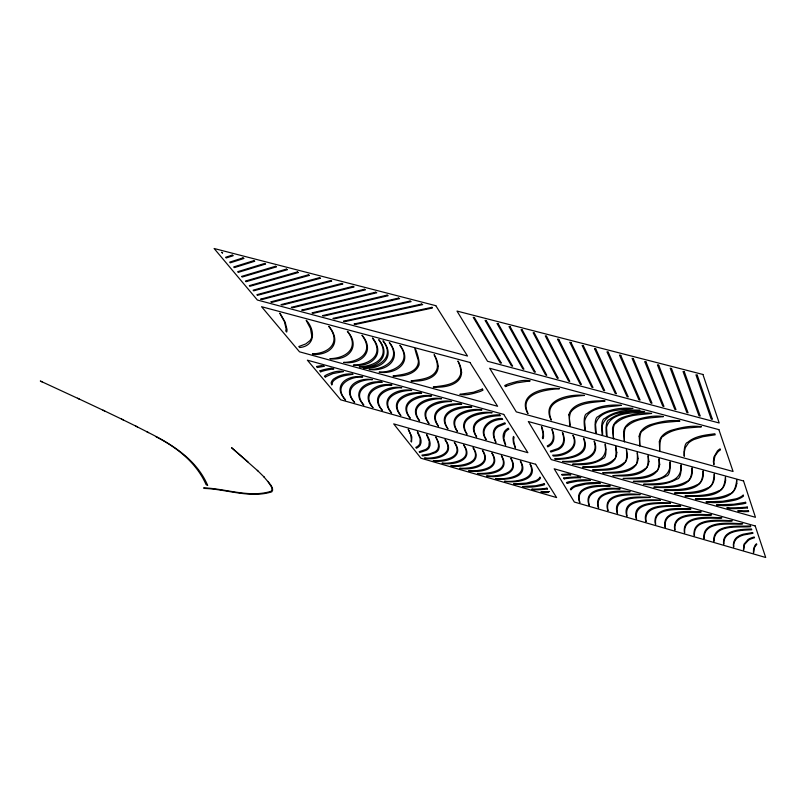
<?xml version="1.0" encoding="UTF-8"?>
<svg xmlns="http://www.w3.org/2000/svg" width="806" height="806" viewBox="0 0 806 806"><rect width="100%" height="100%" fill="white"/><g stroke="black" fill="none" stroke-linecap="round" stroke-linejoin="round"><path stroke-width="1.21" d="M499.589 414.788C487.358 414.657 465.374 420.218 476.417 436.812M555.374 459.38C567.454 459.329 591.826 456.75 583.776 438.383M750.295 525.925C738.659 526.812 712.675 523.084 713.753 541.219M727.113 507.871L730.014 508.697M577.942 476.88L580.622 477.646M79.3 399.071L40.3 381.016L42.103 381.873M77.527 398.224L104.74 411.02M102.987 410.183L123.278 419.906M121.525 419.08L137.413 426.888M135.68 426.062L148.576 432.61M146.853 431.794C171.305 443.824 196.483 459.239 207.676 485.414L206.114 484.678C196.432 462.624 176.836 447.421 155.951 436.671M248.057 461.969L231.564 447.693L257.97 470.976M257.326 470.361L264.428 477.323M263.794 476.719L271.148 485.484L272.428 488.174L272.619 490.239L271.824 491.811C250.273 498.713 226.264 489.071 204.23 488.416L203.606 487.872C225.64 488.517 249.669 498.179 271.219 491.237L272.005 489.665L271.813 487.6L267.975 481.384M319.972 370.881L320.778 371.848M280.055 313.343L285.163 322.158L287.017 329.553A136.768 33.882 22.8 0 1 286.674 332.062L285.747 330.954A136.98 33.973 22.8 0 0 286.07 328.546L284.377 321.513L279.753 313.262M499.75 414.828L500.314 415.725C488.708 415.785 466.533 420.49 476.699 436.892M546.881 488.154L547.365 488.93M345.27 399.796C331.709 384.946 347.95 374.458 362.73 376.936C349.189 376.432 332.787 385.691 345.542 399.867M354.408 402.375C340.888 387.283 357.874 377.168 372.443 379.626C359.073 379.142 341.986 388.018 354.68 402.446M306.461 320.425C315.297 330.148 315.489 346.026 299.641 347.557L298.784 346.53L305.786 343.93L310.018 340.575A134.703 33.691 22.6 0 0 311.831 336.283L310.481 328.495L306.169 320.345M363.587 404.965C349.955 390.436 368.261 379.253 382.195 382.326C368.997 381.863 351.235 390.356 363.849 405.035M563.787 478.059L564.281 478.865M372.785 407.554C359.234 392.774 378.236 382.004 391.988 385.036C378.951 384.603 360.534 392.713 373.057 407.635M555.223 459.339L554.74 458.533C566.578 458.946 590.224 455.672 583.473 438.303M329.039 326.47C341.25 341.079 332.818 354.015 315.075 354.59L312.436 353.864C329.442 353.471 341.381 342.026 328.737 326.39M408.42 429.346L411.826 436.912L411.534 442.01L410.859 441.154A124.134 27.555 21.5 0 0 411.322 439.542L410.748 434.797L408.158 429.276M382.024 410.163C368.574 395.121 388.25 384.784 401.821 387.746C388.935 387.354 369.883 395.071 382.296 410.244M391.303 412.783C377.964 397.479 398.305 387.565 411.695 390.477C398.96 390.124 379.283 397.449 391.575 412.863M347.678 331.468C361.199 347.336 347.487 361.239 329.886 358.66C346.56 358.317 359.96 347.517 347.376 331.387M417.579 431.956C419.714 435.774 422.546 440.691 420.228 445.043A117.797 26.175 21.4 0 1 417.437 447.693L416.44 448.227L415.795 447.411L416.762 446.887A118.19 26.286 21.4 0 0 419.896 443.552L420.188 438.776L417.317 431.885M400.612 415.412C387.394 399.857 408.39 390.366 421.609 393.227C409.025 392.915 388.734 399.826 400.884 415.493M362.267 335.377C375.737 351.648 360.846 364.997 343.558 362.418C359.96 362.106 374.468 351.809 361.965 335.296M409.962 418.052C396.884 402.244 418.505 393.187 431.563 395.978C419.11 395.706 398.224 402.234 410.234 418.133M426.777 434.575C428.903 438.434 431.704 443.532 429.084 447.814A117.958 26.266 21.3 0 1 426.334 450.262L419.815 452.509L419.18 451.713L425.568 449.516A118.331 26.376 21.3 0 0 428.863 446.202L429.286 441.416L426.505 434.494M372.745 338.177C386.155 354.741 370.438 367.677 353.36 365.108C369.581 364.816 384.875 354.882 372.443 338.097M419.352 420.702C406.425 404.642 428.651 396.018 441.557 398.738C429.235 398.527 407.776 404.642 419.624 420.782M379.052 339.87C392.421 356.605 376.221 369.289 359.264 366.73C375.374 366.438 391.132 356.736 378.749 339.789M436.006 437.205C437.96 440.862 440.368 445.325 438.605 449.516A118.25 26.376 21.3 0 1 435.784 452.519L428.248 455.138L422.505 455.924L421.891 455.148L429.82 453.849L434.978 451.813A118.291 26.417 21.3 0 0 437.829 448.912C439.683 444.983 437.547 440.64 435.734 437.124M383.263 340.998C396.602 357.844 380.079 370.367 363.204 367.808C378.77 368.221 395.545 357.078 382.961 340.918M428.772 423.362C416.007 407.05 438.837 398.859 451.592 401.509C439.391 401.358 417.377 407.07 429.044 423.442M389.6 342.701C402.889 359.708 385.883 371.989 369.138 369.44C384.593 369.843 401.811 358.952 389.298 342.621M438.222 426.031C425.649 409.478 449.053 401.72 461.667 404.3C449.587 404.199 427.029 409.508 438.504 426.112M445.265 439.834C456.73 454.906 435.532 460.73 424.419 458.09C435.119 458.725 455.45 454.775 445.003 439.764M400.199 345.542C413.377 362.821 395.595 374.689 379.052 372.16C394.346 372.553 412.299 362.075 399.887 345.452M447.723 428.711C435.341 411.926 459.309 404.592 471.792 407.101C459.813 407.06 436.731 411.957 447.995 428.792M454.564 442.484C465.848 457.748 444.187 463.198 433.185 460.629C443.794 461.203 464.558 457.607 454.292 442.413M457.244 431.401C445.083 414.375 469.586 407.483 481.948 409.911C470.069 409.932 446.484 414.425 457.526 431.482M463.903 445.144C474.976 460.609 452.871 465.667 441.98 463.178C452.498 463.692 473.686 460.458 463.631 445.063M466.815 434.102C454.876 416.843 479.902 410.385 492.154 412.732C480.356 412.813 456.287 416.914 467.097 434.182M473.273 447.814C484.134 463.47 461.596 468.145 450.816 465.737C461.254 466.19 482.834 463.309 473.001 447.733M482.673 450.483C493.322 466.331 470.361 470.633 459.682 468.296C470.039 468.689 492.013 466.16 482.401 450.413M486.058 439.532C477.414 427.855 490.713 417.83 502.078 418.485L502.682 419.432C491.922 418.949 478.361 428.016 486.34 439.613M492.113 453.174C502.531 469.203 479.177 473.132 468.578 470.875C478.865 471.198 501.211 469.021 491.841 453.093M495.74 442.262C493.766 438.111 491.882 432.721 494.723 428.51A129.877 31.041 19.2 0 1 497.776 425.659L504.818 422.787L505.412 423.724L498.531 426.515A129.685 30.95 19.2 0 0 495.489 429.255C492.668 433.175 494.199 438.353 496.022 442.343M515.215 447.763L513.432 442.736L513.029 438.676A153.17 36.582 18.9 0 1 513.472 436.399L514.097 437.366A163.86 39.061 18.8 0 0 513.775 441.93M505.463 445.013C503.619 441.013 501.896 435.996 504.304 431.865A130.713 31.263 19.1 0 1 508.264 428.198L508.858 429.145A130.491 31.162 19.1 0 0 505.019 432.661L503.821 438.444L505.745 445.093M501.594 455.874C511.76 472.084 488.023 475.641 477.505 473.465C487.741 473.716 510.43 471.893 501.322 455.793M511.105 458.584C521.008 474.966 496.919 478.16 486.461 476.054C496.647 476.245 519.679 474.764 510.833 458.503M515.497 447.844L513.754 441.92M520.656 461.304C530.288 477.857 505.846 480.678 495.458 478.663C505.785 479.54 528.535 476.88 520.374 461.223M530.247 464.034C539.587 480.759 514.822 483.217 504.475 481.273C514.802 482.069 537.814 479.792 529.965 463.954M541.743 426.757L543.375 432.177L543.546 436.429A151.911 37.308 20.9 0 1 542.952 438.766L542.367 437.779A162.5 39.947 20.9 0 0 542.962 433.044L541.441 426.676M527.718 413.448C516.767 393.187 545.642 386.799 559.445 388.734C546.045 389.51 518.288 393.257 528.031 413.538M552.191 429.648C553.833 433.93 555.112 439.31 552.181 443.35A130.723 32.139 20.6 0 1 547.788 446.877L547.244 445.96A130.814 32.21 20.6 0 0 551.505 442.544C554.347 438.776 553.369 433.668 551.878 429.558M750.457 525.975L750.708 526.701C739.122 527.718 713.995 523.698 714.045 541.3M747.172 507.024L747.454 507.871M562.669 432.55C564.371 437.033 565.48 442.847 561.943 446.766A130.542 32.149 20.5 0 1 558.377 449.466L550.861 452.035L550.337 451.148L557.681 448.64A130.653 32.22 20.5 0 0 561.218 446.02C564.684 442.363 563.918 436.802 562.366 432.459M551.022 419.855C540.866 399.071 570.759 393.711 584.471 395.434C571.091 396.381 542.408 399.182 551.334 419.936M579.665 502.4C572.854 485.051 599.765 484.346 610.233 486.068C599.876 486.27 574.235 485.343 579.937 502.47M589.015 505.1C582.587 487.6 609.658 487.277 620.187 488.899C609.759 489.192 583.967 487.912 589.287 505.181M573.207 435.462C580.27 448.801 564.442 456.68 553.238 456.015L552.725 455.158C563.454 455.591 579.232 448.539 572.895 435.371M598.395 507.82C592.37 490.179 619.582 490.219 630.171 491.741C619.663 492.113 593.75 490.501 598.667 507.901M607.815 510.541C602.193 492.768 629.536 493.171 640.196 494.592C629.607 495.055 603.563 493.101 608.087 510.621M594.405 441.325C601.901 460.065 574.97 463.752 562.598 461.425C574.769 461.657 600.5 459.783 594.093 441.235M617.265 513.281C611.311 494.975 640.105 496.627 650.261 497.463C639.571 497.997 613.426 495.72 617.537 513.362M626.756 516.031C621.204 497.624 650.14 499.579 660.376 500.335C649.576 500.949 623.34 498.35 627.028 516.112M636.277 518.782C631.148 500.284 660.205 502.531 670.521 503.226C659.6 503.921 633.284 501.01 636.549 518.863M645.828 521.553C641.133 502.964 670.3 505.503 680.707 506.128C669.665 506.883 643.279 503.679 646.11 521.633M655.429 524.333C651.167 505.654 680.415 508.475 690.933 509.029C680.345 510.299 652.598 506.017 655.711 524.414M665.061 527.114C661.242 508.364 690.571 511.467 701.2 511.951C690.48 513.271 662.673 508.737 665.343 527.195M674.723 529.915C671.358 511.095 700.757 514.46 711.507 514.893C700.646 516.253 672.788 511.478 675.005 529.995M684.425 532.726C681.523 513.835 710.973 517.462 721.864 517.835C710.842 519.235 682.944 514.238 684.707 532.806M694.168 535.547C691.729 516.596 721.219 520.475 732.251 520.787C721.078 522.238 693.15 517.009 694.45 535.627M703.94 538.378C701.986 519.376 731.505 523.487 742.689 523.759C731.344 525.24 703.396 519.799 704.232 538.458M723.607 544.07C721.854 529.431 741.58 529.421 751.484 528.988L751.746 529.764C742.014 530.328 722.962 529.975 723.899 544.151M733.5 546.931C732.725 542.72 734.629 538.156 738.528 536.181A129.816 28.704 17.6 0 1 743.323 534.207L752.693 532.524L752.955 533.3L743.807 534.922A129.615 28.623 17.6 0 0 739.082 536.816C735.324 538.66 733.198 542.901 733.782 547.012M743.424 549.803L744.029 544.151L748.028 539.516A130.733 28.885 17.5 0 1 754.204 536.987L754.476 537.753A130.512 28.794 17.5 0 0 748.482 540.191L744.492 544.584L743.716 549.894M753.388 552.694L753.6 548.654L754.97 545.471A153.462 33.731 17.3 0 1 756.512 543.738L756.784 544.534A164.273 35.998 17.3 0 0 754.356 548.05L753.681 552.775M547.435 488.96A201.188 46.627 20.9 0 1 534.197 489.867L531.748 489.182A208.804 48.531 21 0 0 546.972 488.204M563.716 478.029A200.916 43.756 18.5 0 1 578.003 476.91M564.18 478.824A207.636 45.065 18.5 0 1 580.703 477.686M319.901 370.841A202.447 46.829 20.1 0 1 331.266 368.251L333.815 368.947A209.147 48.249 20 0 0 320.677 371.798M747.525 507.901A227.483 58.697 19.5 0 1 729.954 508.657M747.273 507.075A236.108 61.175 19.6 0 1 727.022 507.83M584.552 421.467C587.453 444.932 580.632 415.03 586.97 413.579C596.228 405.972 609.9 404.33 621.315 405.317C609.024 407.292 588.007 405.871 584.552 421.467M684.385 451.773C684.556 465.928 682.269 443.169 687.74 442.313C695.135 435.855 705.542 435.039 714.851 433.759L715.204 434.797L702.802 436.711L694.178 439.431A148.103 38.053 17.4 0 0 688.465 443.058L685.231 447.804L684.385 451.773M692.374 471.117C692.011 489.333 666.431 488.013 653.827 487.187C664.769 486.693 676.617 487.187 686.47 481.666C694.087 479.52 691.145 460.276 692.374 471.117M612.489 428.983C615.653 453.597 610.505 424.843 615.603 423.533C624.972 414.375 639.511 414.949 651.641 413.448C641.979 411.806 631.662 414.425 622.383 417.468C617.467 419.362 612.802 423.402 612.489 428.983M670.028 464.881C669.695 482.613 645.546 480.406 633.274 481.373C644.075 482.643 656.477 481.897 666.119 476.155C672.335 475.893 669.625 453.707 670.028 464.881M438.192 366.226C438.343 379.163 420.692 381.893 411.04 380.946C420.218 379.384 434.434 379.011 437.285 367.969C437.88 363.305 436.036 358.771 434.112 354.62C436.348 357.864 437.729 362.166 438.192 366.226M616.771 452.579C616.167 468.447 593.8 467.843 582.587 467.067C593.035 466.19 605.437 467.127 613.769 459.622C618.625 458.826 613.588 435.572 616.771 452.579M595.503 424.46C597.971 447.874 591.695 417.911 598.092 416.601C607.593 409.045 621.366 407.423 632.932 408.43C620.459 410.425 599.382 408.844 595.503 424.46M703.396 474.17C702.57 492.436 676.949 490.884 664.174 490.098C675.247 489.635 687.206 490.139 697.24 484.678C704.867 482.764 702.449 463.249 703.396 474.17M418.435 360.735C418.445 373.309 402.285 374.619 392.996 375.989C401.841 376.765 415.15 374.79 418.939 365.209C420.702 358.67 409.599 333.775 418.435 360.735M623.562 432.006C626.262 456.539 621.658 427.785 626.816 426.575C636.438 417.478 651.097 418.072 663.409 416.601C653.626 414.949 643.198 417.548 633.778 420.551C628.821 422.425 624.015 426.384 623.562 432.006M680.969 467.913C680.173 485.706 655.973 483.268 643.531 484.275C654.472 485.555 666.975 484.829 676.788 479.137C682.994 479.066 680.828 456.73 680.969 467.913M713.854 460.941L713.955 464.609L713.381 461.818L713.834 457.173L717.431 450.937A152.888 39.252 17.2 0 1 720.07 448.831L720.433 449.869A152.727 39.151 17.2 0 0 717.904 451.874L715.053 455.884L713.854 460.941M602.102 426.263C604.298 449.637 598.354 419.654 604.802 418.425C614.424 410.899 628.267 409.287 639.934 410.304C627.34 412.309 606.223 410.647 602.102 426.263M627.431 455.541C626.413 471.45 604.006 470.633 592.642 469.908C603.231 469.062 615.724 470.009 624.267 462.553C629.174 461.818 624.569 438.666 627.431 455.541M606.505 427.472C608.52 450.826 602.807 420.813 609.276 419.634C618.998 412.138 632.881 410.536 644.609 411.554C631.934 413.569 610.797 411.846 606.505 427.472M605.638 449.416C604.611 464.891 583.625 463.138 572.572 464.236C582.587 465.374 594.425 464.568 602.979 458.503C609.114 457.556 603.402 433.568 605.638 449.416M714.479 477.243C713.169 495.549 687.508 493.776 674.551 493.03C685.775 492.597 697.835 493.111 708.051 487.701C715.678 486.008 713.804 466.251 714.479 477.243M461.596 372.543C461.022 385.621 443.179 387.908 433.285 387.051C442.756 385.48 457.123 385.349 460.609 374.276C461.405 369.692 459.722 365.148 457.919 361.007C460.065 364.221 461.294 368.544 461.596 372.543M639.158 436.268C641.203 460.669 637.365 431.915 642.594 430.867C652.588 421.85 667.398 422.475 679.962 421.034C670.018 419.362 659.429 421.931 649.817 424.883C644.78 426.737 639.803 430.585 639.158 436.268M638.14 458.513C636.7 474.462 614.263 473.454 602.737 472.759C613.477 471.933 626.05 472.9 634.806 465.495C639.752 464.82 635.602 441.779 638.14 458.513M725.602 480.326C723.808 498.662 698.127 496.677 684.979 495.982C696.344 495.569 708.524 496.093 718.902 490.733C726.549 489.232 725.198 469.283 725.602 480.326M648.89 461.495C647.027 477.474 624.559 476.275 612.872 475.621C623.753 474.825 636.428 475.802 645.384 468.447C650.371 467.833 646.674 444.912 648.89 461.495M568.845 414.818C572.381 438.555 566.759 417.397 571.232 411.463C579.564 402.113 593.69 402.577 605.125 400.975C594.173 400.401 572.643 401.328 568.845 414.818M736.775 483.419C734.488 501.785 708.786 499.599 695.447 498.934C706.953 498.551 719.244 499.095 729.803 493.776C737.46 492.456 736.654 472.346 736.775 483.419M659.338 441.779C660.547 466.029 657.726 437.265 663.036 436.429C673.494 427.512 688.515 428.167 701.411 426.787C691.256 425.084 680.455 427.623 670.592 430.505C665.454 432.328 660.245 436.036 659.338 441.779M659.681 464.498C657.404 480.487 634.906 479.117 623.058 478.492C634.08 477.726 646.845 478.714 656.013 471.419C661.041 470.855 657.787 448.065 659.681 464.498M331.931 383.988L331.78 385.006L331.105 383.041A125.081 29.369 20.5 0 1 333.744 378.921C339.245 375.253 346.59 373.027 353.048 374.266C346.499 375.314 339.114 375.888 333.906 380.472A124.638 29.228 20.4 0 0 331.931 383.988M539.949 477.263L539.365 478.059A120.86 27.515 20.6 0 1 535.809 480.668L526.368 483.106L513.533 483.902C520.686 485.303 528.454 484.074 535.416 481.867A121.021 27.525 20.6 0 0 539.929 478.865L540.494 478.109L539.949 477.263M571.545 489.121L570.9 489.897L570.396 489.071L571.031 488.325A123.731 27.515 18.8 0 1 575.958 485.343C583.756 483.086 592.36 481.746 600.319 483.247L585.821 484.094L575.434 486.562A123.298 27.384 18.8 0 0 571.545 489.121M325.836 376.734L325.261 377.198L324.445 376.231A132.97 31.152 20.5 0 1 326.249 374.971C331.488 372.523 337.704 370.256 343.416 371.596L332.878 373.591L325.836 376.734M743.192 495.166L742.064 496.022A136.688 34.386 19.2 0 1 736.251 498.783L722.901 501.251L705.965 501.896C715.527 503.599 725.692 502.158 735.183 500.073A136.849 34.376 19.1 0 0 742.417 496.899L743.495 496.083L743.192 495.166M482.351 389.066L473.585 392.25L459.833 394.346C466.291 395.837 473.152 393.53 479.429 391.726A152.213 39.887 21.4 0 0 483.016 390.104L482.351 389.066M506.319 386.145L505.402 386.628L504.747 385.56A153.563 39.413 18.9 0 1 508.576 383.858C515.518 381.883 523.054 379.324 530.197 380.885L516.384 382.921L506.319 386.145M544.121 483.812L535.738 485.746L522.631 486.532C528.978 487.983 535.778 486.693 542.116 485.414A129.303 29.479 20.6 0 0 544.624 484.608L544.121 483.812M567.857 483.046L566.971 483.358L566.487 482.542A131.519 29.187 18.8 0 1 569.137 481.706C576.088 480.336 583.504 478.915 590.455 480.436L577.408 481.162L567.857 483.046M222.577 252.913L221.529 252.369L222.577 252.913M232.209 255.129L225.63 257.285L226.204 257.97L233.256 255.673L232.209 255.129M242.949 257.9L229.69 262.141L230.254 262.827L243.996 258.444L242.949 257.9M253.729 260.691L233.7 266.947L234.264 267.622L254.777 261.235L253.729 260.691M264.57 263.481L237.669 271.703L238.223 272.368L265.607 264.036L264.57 263.481M275.45 266.292L241.588 276.408L242.143 277.062L276.498 266.846L275.45 266.292M286.382 269.123L245.477 281.052L246.021 281.707L287.43 269.667L286.382 269.123M297.364 271.954L249.316 285.656L249.85 286.301L298.411 272.509L297.364 271.954M308.406 274.806L253.114 290.21L253.648 290.845L309.444 275.36L308.406 274.806M319.488 277.667L256.872 294.714L257.406 295.339L320.536 278.221L319.488 277.667M330.631 280.548L260.59 299.167L262.031 299.55L331.669 281.103L330.631 280.548M341.815 283.44L270.796 301.877L272.237 302.26L342.862 283.984L341.815 283.44M745.58 502.299L733.833 504.254L716.514 504.878C724.916 506.591 733.792 505.161 742.255 503.992A146.289 36.854 19.1 0 0 745.872 503.166L745.58 502.299M353.058 286.342L281.042 304.608L282.493 304.99L354.106 286.896L353.058 286.342M364.352 289.263L291.329 307.348L292.79 307.731L365.4 289.807L364.352 289.263M375.707 292.195L301.666 310.098L303.137 310.481L376.745 292.739L375.707 292.195M387.112 295.137L312.043 312.859L313.524 313.242L388.149 295.691L387.112 295.137M398.567 298.099L322.471 315.63L323.952 316.023L399.605 298.643L398.567 298.099M410.073 301.071L332.949 318.41L334.43 318.813L411.11 301.625L410.073 301.071M421.639 304.053L343.467 321.211L344.958 321.614L422.676 304.608L421.639 304.053M316.657 366.488L317.171 367.526L324.254 366.297L321.654 365.581L316.657 366.488M431.966 307.328L354.025 324.022L355.527 324.425L432.399 308.013L431.966 307.328M561.983 474.412L562.104 475.248L570.819 474.855L568.159 474.099L561.983 474.412M549.047 491.569L540.907 491.831C542.811 492.506 549.128 493.272 549.047 491.569M748.421 510.742L737.752 510.873L743.837 511.679L748.693 511.558L748.421 510.742M435.804 305.675L214.124 248.51L257.366 300.023L467.5 356.01L435.804 305.675M702.933 374.478L456.992 311.066L487.539 361.279L719.194 422.989L702.933 374.478M474.402 317.604L473.223 317.302L500.234 362.851L501.362 363.153L474.402 317.604M486.28 320.667L485.091 320.365L511.498 365.853L512.626 366.146L486.28 320.667M498.209 323.75L497.01 323.438L522.822 368.856L523.95 369.158L498.209 323.75M510.198 326.843L508.999 326.541L534.187 371.888L535.325 372.191L510.198 326.843M522.248 329.956L521.039 329.644L545.612 374.921L546.75 375.233L522.248 329.956M534.348 333.09L533.139 332.767L557.077 377.974L558.236 378.286L534.348 333.09M546.508 336.223L545.289 335.911L568.603 381.047L569.761 381.349L546.508 336.223M558.739 339.386L557.51 339.064L580.189 384.119L581.348 384.432L558.739 339.386M571.021 342.56L569.792 342.238L591.816 387.212L592.984 387.525L571.021 342.56M583.363 345.744L582.123 345.421L603.503 390.326L604.671 390.638L583.363 345.744M595.765 348.948L594.526 348.625L615.24 393.449L616.419 393.761L595.765 348.948M608.238 352.172L606.989 351.849L627.038 396.592L628.227 396.905L608.238 352.172M620.761 355.406L619.502 355.073L638.886 399.736L640.075 400.058L620.761 355.406M633.345 358.65L632.085 358.327L650.795 402.909L651.983 403.222L633.345 358.65M645.999 361.924L644.729 361.592L662.754 406.093L663.953 406.405L645.999 361.924M658.714 365.209L657.444 364.876L674.773 409.287L675.972 409.609L658.714 365.209M671.489 368.503L670.209 368.171L686.843 412.501L688.052 412.823L671.489 368.503M684.334 371.818L683.045 371.485L698.973 415.725L700.192 416.047L684.334 371.818M697.24 375.153L695.951 374.82L711.164 418.969L712.383 419.291L697.24 375.153M469.928 362.468L261.567 306.713L299.5 351.809L497.604 406.274L469.928 362.468M718.892 429.638L489.665 368.271L516.303 411.876L733.077 471.49L718.892 429.638M503.73 414.415L307.378 360.181L340.666 399.796L527.87 452.69L503.73 414.415M743.555 480.991L528.323 421.528L551.254 459.581L755.454 517.291L743.555 480.991M755.202 525.955L554.196 468.81L574.346 502.037L765.7 557.49L755.202 525.955M535.637 464.266L393.701 423.885L420.964 458.231L556.603 497.554L535.637 464.266"/></g></svg>
